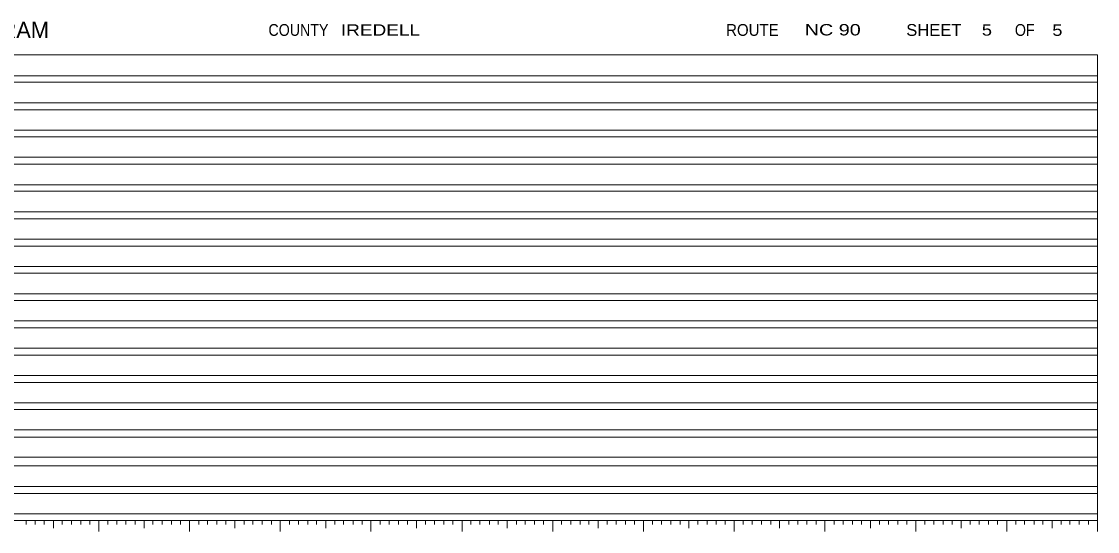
# Model space of a CAD drawing. Extents: x 1.19 to 9.78, y -7.14 to -0.59.
# Drawn here: x 5.05 to 9.784, y -2.832 to -0.591 of the extents above; entities that cross this region are included whole.
import ezdxf
from ezdxf.enums import TextEntityAlignment as Align

# ---------------------------------------------------------------- set-up
doc = ezdxf.new("R2010")
doc.units = 0
doc.header["$LTSCALE"] = 0.016
doc.layers.add('1', color=7, linetype='Continuous', lineweight=13)

msp = doc.modelspace()

# ---------------------------------------------------------------- linework, layer by layer
at = {"layer": '1'}
for p, q in [((1.186, -0.738), (9.784, -0.738)), ((9.784, -2.784), (9.784, -0.738)), ((1.794, -0.829), (9.784, -0.829)), ((1.186, -0.858), (9.784, -0.858)), ((1.394, -0.979), (9.784, -0.979)), ((3.505, -0.948), (9.784, -0.948)), ((1.394, -1.098), (9.784, -1.098)), ((1.394, -1.218), (9.784, -1.218)), ((1.794, -1.187), (9.784, -1.187)), ((2.026, -1.308), (9.784, -1.308)), ((2.028, -1.337), (9.784, -1.337)), ((2.032, -1.428), (9.784, -1.428)), ((2.032, -1.458), (9.784, -1.458)), ((2.079, -1.547), (9.784, -1.547)), ((2.081, -1.578), (9.784, -1.578)), ((2.079, -1.667), (9.784, -1.667)), ((2.079, -1.697), (9.784, -1.697)), ((2.073, -1.787), (9.784, -1.787)), ((2.075, -1.817), (9.784, -1.817)), ((2.028, -1.907), (9.784, -1.907)), ((2.028, -1.937), (9.784, -1.937)), ((2.026, -2.027), (9.784, -2.027)), ((2.026, -2.057), (9.784, -2.057)), ((1.394, -2.177), (9.784, -2.177)), ((1.794, -2.146), (9.784, -2.146)), ((1.794, -2.267), (9.784, -2.267)), ((1.394, -2.296), (9.784, -2.296)), ((1.794, -2.386), (9.784, -2.386)), ((1.394, -2.417), (9.784, -2.417)), ((1.794, -2.505), (9.784, -2.505)), ((1.186, -2.544), (9.784, -2.544)), ((1.794, -2.635), (9.784, -2.635)), ((1.794, -2.755), (9.784, -2.755)), ((5.07, -2.801), (5.07, -2.784)), ((5.11, -2.801), (5.11, -2.784)), ((5.149, -2.801), (5.149, -2.784)), ((5.19, -2.817), (5.19, -2.784)), ((5.229, -2.801), (5.229, -2.784)), ((5.269, -2.801), (5.269, -2.784)), ((5.31, -2.801), (5.31, -2.784)), ((5.35, -2.801), (5.35, -2.784)), ((5.389, -2.832), (5.389, -2.784)), ((5.429, -2.801), (5.429, -2.784)), ((5.469, -2.801), (5.469, -2.784)), ((5.509, -2.801), (5.509, -2.784)), ((5.55, -2.801), (5.55, -2.784)), ((5.589, -2.817), (5.589, -2.784)), ((5.628, -2.801), (5.628, -2.784)), ((5.669, -2.801), (5.669, -2.784)), ((5.709, -2.801), (5.709, -2.784)), ((5.749, -2.801), (5.749, -2.784)), ((5.789, -2.832), (5.789, -2.784)), ((5.829, -2.801), (5.829, -2.784)), ((5.868, -2.801), (5.868, -2.784)), ((5.909, -2.801), (5.909, -2.784)), ((5.949, -2.801), (5.949, -2.784)), ((5.988, -2.817), (5.988, -2.784)), ((6.029, -2.801), (6.029, -2.784)), ((6.068, -2.801), (6.068, -2.784)), ((6.108, -2.801), (6.108, -2.784)), ((6.149, -2.801), (6.149, -2.784)), ((6.188, -2.832), (6.188, -2.784)), ((6.228, -2.801), (6.228, -2.784)), ((6.268, -2.801), (6.268, -2.784)), ((6.309, -2.801), (6.309, -2.784)), ((6.348, -2.801), (6.348, -2.784)), ((6.388, -2.817), (6.388, -2.784)), ((6.428, -2.801), (6.428, -2.784)), ((6.467, -2.801), (6.467, -2.784)), ((6.509, -2.801), (6.509, -2.784)), ((6.548, -2.801), (6.548, -2.784)), ((6.587, -2.832), (6.587, -2.784)), ((6.628, -2.801), (6.628, -2.784)), ((6.667, -2.801), (6.667, -2.784)), ((6.708, -2.801), (6.708, -2.784)), ((6.748, -2.801), (6.748, -2.784)), ((6.788, -2.817), (6.788, -2.784)), ((6.827, -2.801), (6.827, -2.784)), ((6.867, -2.801), (6.867, -2.784)), ((6.908, -2.801), (6.908, -2.784)), ((6.947, -2.801), (6.947, -2.784)), ((6.988, -2.832), (6.988, -2.784)), ((7.027, -2.801), (7.027, -2.784)), ((7.066, -2.801), (7.066, -2.784)), ((7.108, -2.801), (7.108, -2.784)), ((7.147, -2.801), (7.147, -2.784)), ((7.187, -2.817), (7.187, -2.784)), ((7.227, -2.801), (7.227, -2.784)), ((7.266, -2.801), (7.266, -2.784)), ((7.307, -2.801), (7.307, -2.784)), ((7.347, -2.801), (7.347, -2.784)), ((7.387, -2.832), (7.387, -2.784)), ((7.426, -2.801), (7.426, -2.784)), ((7.467, -2.801), (7.467, -2.784)), ((7.507, -2.801), (7.507, -2.784)), ((7.546, -2.801), (7.546, -2.784)), ((7.587, -2.817), (7.587, -2.784)), ((7.626, -2.801), (7.626, -2.784)), ((7.666, -2.801), (7.666, -2.784)), ((7.707, -2.801), (7.707, -2.784)), ((7.747, -2.801), (7.747, -2.784)), ((7.786, -2.832), (7.786, -2.784)), ((7.826, -2.801), (7.826, -2.784)), ((7.866, -2.801), (7.866, -2.784)), ((7.906, -2.801), (7.906, -2.784)), ((7.947, -2.801), (7.947, -2.784)), ((7.986, -2.817), (7.986, -2.784)), ((8.025, -2.801), (8.025, -2.784)), ((8.066, -2.801), (8.066, -2.784)), ((8.106, -2.801), (8.106, -2.784)), ((8.146, -2.801), (8.146, -2.784)), ((8.186, -2.832), (8.186, -2.784)), ((8.225, -2.801), (8.225, -2.784)), ((8.265, -2.801), (8.265, -2.784)), ((8.306, -2.801), (8.306, -2.784)), ((8.346, -2.801), (8.346, -2.784)), ((8.385, -2.817), (8.385, -2.784)), ((8.426, -2.801), (8.426, -2.784)), ((8.465, -2.801), (8.465, -2.784)), ((8.505, -2.801), (8.505, -2.784)), ((8.546, -2.801), (8.546, -2.784)), ((8.585, -2.832), (8.585, -2.784)), ((8.625, -2.801), (8.625, -2.784)), ((8.665, -2.801), (8.665, -2.784)), ((8.706, -2.801), (8.706, -2.784)), ((8.745, -2.801), (8.745, -2.784)), ((8.785, -2.817), (8.785, -2.784)), ((8.825, -2.801), (8.825, -2.784)), ((8.864, -2.801), (8.864, -2.784)), ((8.906, -2.801), (8.906, -2.784)), ((8.945, -2.801), (8.945, -2.784)), ((8.984, -2.832), (8.984, -2.784)), ((9.025, -2.801), (9.025, -2.784)), ((9.064, -2.801), (9.064, -2.784)), ((9.105, -2.801), (9.105, -2.784)), ((9.145, -2.801), (9.145, -2.784)), ((9.184, -2.817), (9.184, -2.784)), ((9.224, -2.801), (9.224, -2.784)), ((9.264, -2.801), (9.264, -2.784)), ((9.305, -2.801), (9.305, -2.784)), ((9.344, -2.801), (9.344, -2.784)), ((9.385, -2.832), (9.385, -2.784)), ((9.424, -2.801), (9.424, -2.784)), ((9.463, -2.801), (9.463, -2.784)), ((9.505, -2.801), (9.505, -2.784)), ((9.544, -2.801), (9.544, -2.784)), ((9.584, -2.817), (9.584, -2.784)), ((9.624, -2.801), (9.624, -2.784)), ((9.663, -2.801), (9.663, -2.784)), ((9.704, -2.801), (9.704, -2.784)), ((9.744, -2.801), (9.744, -2.784)), ((9.784, -2.832), (9.784, -2.784))]:
    msp.add_line(p, q, dxfattribs=at)
for points in [[(1.794, -1.068), (2.643, -1.068), (9.784, -1.068)], [(1.186, -2.665), (1.794, -2.665), (9.784, -2.665)], [(1.186, -2.784), (1.794, -2.784), (9.784, -2.784)]]:
    msp.add_lwpolyline(points, dxfattribs=at)

# ---------------------------------------------------------------- texts
msp.add_text('NORTH CAROLINA STATE HIGHWAY CONSTRUCTION AND INVENTORY DIAGRAM', height=0.0719, dxfattribs=at).set_placement((1.394, -0.664))
for s, height, width, p in [('COUNTY', 0.05193, 0.9, (6.268, -0.654)), ('IREDELL', 0.05, 1.25, (6.629, -0.653)), ('ROUTE', 0.05193, 0.95, (8.2655, -0.654)), ('NC 90', 0.05, 1.3, (8.619, -0.652)), ('SHEET', 0.05193, 1.05, (9.064, -0.654)), ('5', 0.05, 1.2, (9.2975, -0.653)), ('OF', 0.05193, 0.9, (9.464, -0.654)), ('5', 0.05, 1.2, (9.6075, -0.654))]:
    msp.add_text(s, height=height, dxfattribs=dict(at, width=width)).set_placement(p, align=Align.CENTER)

doc.saveas('drawing.dxf')
